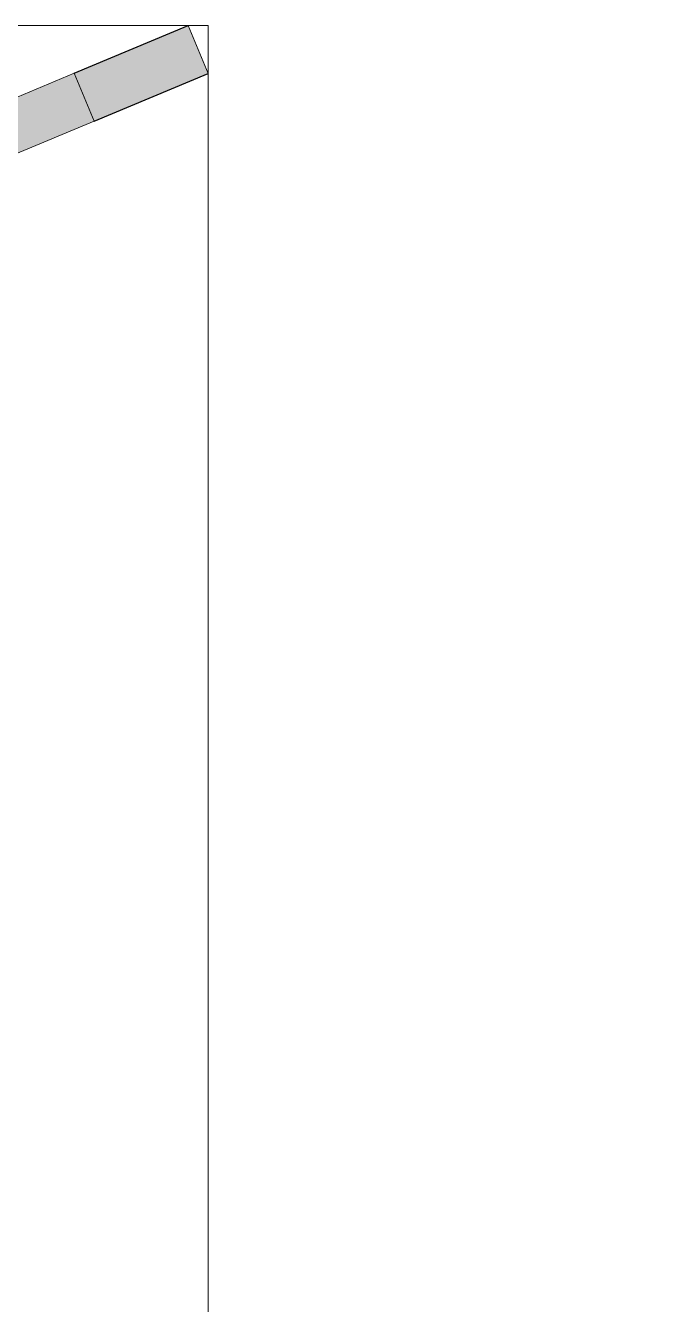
# Model space of a CAD drawing. Header units: millimetres. Extents: x 23218 to 31754, y 14902 to 21214.
# Drawn here: x 25122 to 25845, y 16463 to 17939 of the extents above; entities that cross this region are included whole.
import ezdxf

# ---------------------------------------------------------------- set-up
doc = ezdxf.new("R2010")
doc.units = ezdxf.units.MM
doc.layers.get('0').update_dxf_attribs({"lineweight": 18})
for name, color, linetype, lineweight in [('MURO', 1, 'Continuous', 25), ('vetro', 140, 'Continuous', 15), ('Wall', 7, 'Continuous', 20)]:
    doc.layers.add(name, color=color, linetype=linetype, lineweight=lineweight)

msp = doc.modelspace()

# ---------------------------------------------------------------- hatches: boundary and pattern name
at = {"layer": 'Wall', "true_color": 0x636466}
h = msp.add_hatch(color=251, dxfattribs=at)
h.dxf.hatch_style = 1
h.paths.add_polyline_path([(26447.7, 17149.1), (26357.7, 17111.5), (26380.9, 17056.1), (26470.8, 17093.8)])
h.paths.add_polyline_path([(26850.5, 17252.8), (26840.1, 17277.6), (26754.4, 17277.6), (26447.7, 17149.1), (26470.8, 17093.8)])
h.paths.add_polyline_path([(26827.3, 17308.1), (26754.4, 17277.6), (26840.1, 17277.6)])
h.paths.add_polyline_path([(26909.7, 17277.6), (26840.1, 17277.6), (26850.5, 17252.8)])
h.paths.add_polyline_path([(27263.8, 17425.8), (27240.6, 17481.2), (26827.3, 17308.1), (26840.1, 17277.6), (26909.7, 17277.6)])
h.paths.add_polyline_path([(27662, 17592.6), (27662, 17592.6), (27638.8, 17647.9), (27240.6, 17481.2), (27263.8, 17425.8)])
h.paths.add_polyline_path([(28226.1, 17828.8), (28203, 17884.1), (27733.6, 17687.6), (27733.6, 17622.6)])
h.paths.add_polyline_path([(27733.6, 17687.6), (27638.8, 17647.9), (27662, 17592.6), (27733.6, 17622.6)])
h.paths.add_polyline_path([(28334.5, 17939.2), (28203, 17884.1), (28226.1, 17828.8), (28357.7, 17883.9)])
h.paths.add_polyline_path([(25309.8, 17939.2), (25178.3, 17884.2), (25201.4, 17828.8), (25333, 17883.9)])
h.paths.add_polyline_path([(25178.3, 17884.2), (25083.3, 17844.4), (25106.5, 17789.1), (25201.4, 17828.8)])
h.paths.add_polyline_path([(25083.3, 17844.4), (24708.9, 17687.6), (24708.9, 17622.6), (25106.5, 17789.1)])
h.paths.add_polyline_path([(24708.9, 17622.6), (24708.9, 17687.6), (24458.7, 17582.9), (24481.9, 17527.5)])
h.paths.add_polyline_path([(24458.7, 17582.9), (24274.2, 17505.6), (24297.3, 17450.2), (24481.9, 17527.5)])
h.paths.add_polyline_path([(23648.2, 17243.4), (23333, 17111.5), (23356.1, 17056.1), (23671.3, 17188.1)])
h.paths.add_polyline_path([(23825.8, 17252.8), (23815.4, 17277.6), (23729.6, 17277.6), (23648.2, 17243.4), (23671.3, 17188.1)])
h.paths.add_polyline_path([(23802.6, 17308.1), (23729.6, 17277.6), (23815.4, 17277.6)])
h.paths.add_polyline_path([(23956.5, 17307.5), (23933.3, 17362.9), (23802.6, 17308.1), (23815.4, 17277.6), (23885, 17277.6)])
h.paths.add_polyline_path([(23885, 17277.6), (23815.4, 17277.6), (23825.8, 17252.8)])
h.paths.add_polyline_path([(24092.7, 17429.6), (23933.3, 17362.9), (23956.5, 17307.5), (24115.9, 17374.2)])

# ---------------------------------------------------------------- linework, layer by layer
for p, q in [((23333, 17939.2), (25333, 17939.2)), ((25333, 17939.2), (25333, 15939.2))]:
    msp.add_line(p, q)
at = {"layer": 'MURO'}
for p, q in [((25178.3, 17884.2), (25309.8, 17939.2)), ((25201.4, 17828.8), (25333, 17883.9))]:
    msp.add_line(p, q, dxfattribs=at)
at = {"layer": 'vetro'}
for p, q in [((25083.3, 17844.4), (25178.3, 17884.2)), ((25201.4, 17828.8), (25106.5, 17789.1))]:
    msp.add_line(p, q, dxfattribs=at)
at = {"layer": 'Wall', "color": 1}
for p, q in [((25309.8, 17939.2), (25333, 17883.9)), ((25178.3, 17884.2), (25201.4, 17828.8))]:
    msp.add_line(p, q, dxfattribs=at)

doc.saveas('drawing.dxf')
